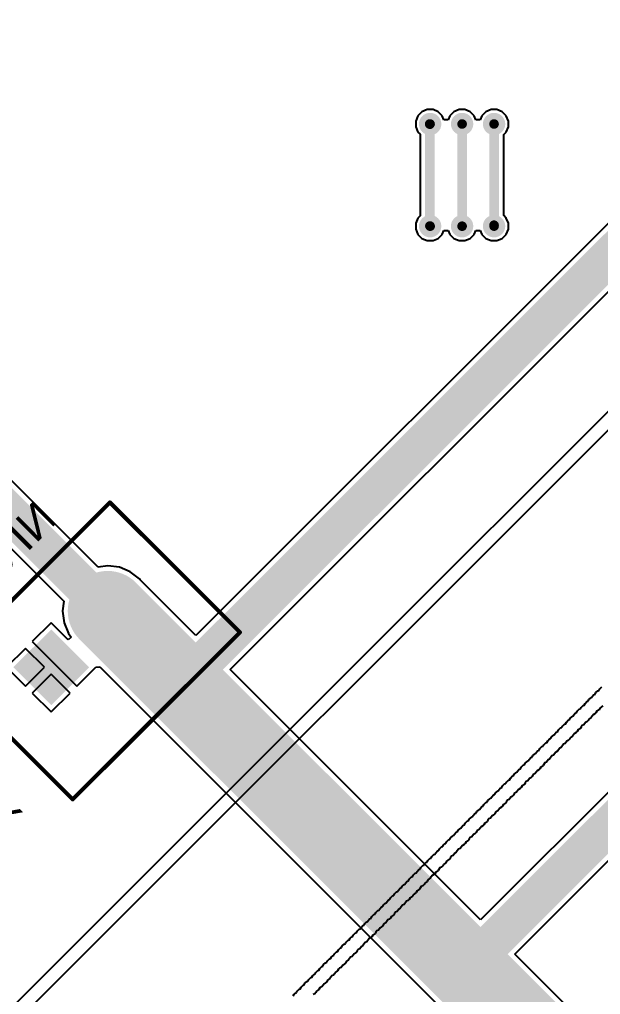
# Model space of a CAD drawing. Header units: millimetres. Extents: x 95 to 305, y 96 to 295.
# Drawn here: x 133.15 to 151.33, y 159.14 to 189.67 of the extents above; entities that cross this region are included whole.
import ezdxf

# ---------------------------------------------------------------- set-up
doc = ezdxf.new("R2010")
doc.units = ezdxf.units.MM
for name, color, linetype in [('BottomLayer', 5, 'Continuous'), ('BottomOverlay', 54, 'Continuous'), ('BottomSolder', 6, 'Continuous'), ('MultiLayer', 9, 'Continuous'), ('PadHoleLayer', 156, 'Continuous'), ('ViaHoleLayer', 16, 'Continuous')]:
    doc.layers.add(name, color=color, linetype=linetype)
doc.styles.add('Arial', font='', dxfattribs={"height": 0.2})
doc.styles.get('Arial').set_extended_font_data('Arial')

# ---------------------------------------------------------------- blocks, each defined once
blk = doc.blocks.new('JST_XH_2_B_32')
at = {"layer": 'BottomLayer'}
blk.add_hatch(color=5, dxfattribs=at).paths.add_polyline_path([(-2.038, 1.313), (-0.463, 1.313), (-0.463, -0.263), (-2.038, -0.263)])
h = blk.add_hatch(color=5, dxfattribs=at)
edge = h.paths.add_edge_path()
edge.add_arc((1.25, 0.525), 0.787, 0, 360)
at = {"layer": 'BottomSolder'}
blk.add_hatch(color=6, dxfattribs=at).paths.add_polyline_path([(-2.088, 1.363), (-0.413, 1.363), (-0.413, -0.313), (-2.088, -0.313)])
h = blk.add_hatch(color=6, dxfattribs=at)
edge = h.paths.add_edge_path()
edge.add_arc((1.25, 0.525), 0.837, 0, 360)
at = {"layer": 'MultiLayer'}
h = blk.add_hatch(color=9, dxfattribs=at)
edge = h.paths.add_edge_path()
edge.add_arc((1.25, 0.525), 0.787, 0, 360)
at = {"layer": 'PadHoleLayer'}
h = blk.add_hatch(color=156, dxfattribs=at)
edge = h.paths.add_edge_path()
edge.add_arc((-1.25, 0.525), 0.525, 0, 360)
h = blk.add_hatch(color=156, dxfattribs=at)
edge = h.paths.add_edge_path()
edge.add_arc((1.25, 0.525), 0.525, 0, 360)
at = {"layer": 'BottomOverlay', "const_width": 0.127}
for points in [[(-3.7, 2.875), (-3.7, -2.875)], [(-3.7, 2.875), (3.7, 2.875)], [(3.7, 2.875), (3.7, -2.875)], [(-3.7, -2.875), (3.7, -2.875)]]:
    blk.add_lwpolyline(points, dxfattribs=at)
at = {"layer": 'BottomOverlay'}
for points, const_width in [([(-3.732, 2.875, 1), (-3.668, 2.875, 1)], 0.0635), ([(-3.732, 2.875, 1), (-3.668, 2.875, 1)], 0.0635), ([(3.668, 2.875, 1), (3.732, 2.875, 1)], 0.0635), ([(3.668, 2.875, 1), (3.732, 2.875, 1)], 0.0635), ([(-4.35, 0.525, 1), (-4.55, 0.525, 1)], 0.2), ([(-4.6, 0.525, 1), (-4.5, 0.525, 1)], 0.1), ([(-4.4, 0.525, 1), (-4.3, 0.525, 1)], 0.1), ([(-3.732, -2.875, 1), (-3.668, -2.875, 1)], 0.0635), ([(-3.732, -2.875, 1), (-3.668, -2.875, 1)], 0.0635), ([(3.668, -2.875, 1), (3.732, -2.875, 1)], 0.0635), ([(3.668, -2.875, 1), (3.732, -2.875, 1)], 0.0635)]:
    blk.add_lwpolyline(points, format="xyb", close=True, dxfattribs=dict(at, const_width=const_width))

msp = doc.modelspace()

# ---------------------------------------------------------------- hatches: boundary and pattern name
at = {"layer": 'BottomLayer'}
h = msp.add_hatch(color=5, dxfattribs=at)
edge = h.paths.add_edge_path()
edge.add_arc((146, 186.4), 0.3, 0, 360)
h = msp.add_hatch(color=5, dxfattribs=at)
edge = h.paths.add_edge_path()
edge.add_arc((147, 186.4), 0.3, 0, 360)
h = msp.add_hatch(color=5, dxfattribs=at)
edge = h.paths.add_edge_path()
edge.add_arc((148, 186.4), 0.3, 0, 360)
h = msp.add_hatch(color=5, dxfattribs=at)
edge = h.paths.add_edge_path()
edge.add_arc((146, 183.2), 0.3, 0, 360)
h = msp.add_hatch(color=5, dxfattribs=at)
edge = h.paths.add_edge_path()
edge.add_arc((147, 183.2), 0.3, 0, 360)
h = msp.add_hatch(color=5, dxfattribs=at)
edge = h.paths.add_edge_path()
edge.add_arc((148, 183.2), 0.3, 0, 360)
at = {"layer": 'BottomSolder'}
h = msp.add_hatch(color=6, dxfattribs=at)
edge = h.paths.add_edge_path()
edge.add_arc((146, 186.4), 0.35, 0, 360)
h = msp.add_hatch(color=6, dxfattribs=at)
edge = h.paths.add_edge_path()
edge.add_arc((147, 186.4), 0.35, 0, 360)
h = msp.add_hatch(color=6, dxfattribs=at)
edge = h.paths.add_edge_path()
edge.add_arc((148, 186.4), 0.35, 0, 360)
h = msp.add_hatch(color=6, dxfattribs=at)
edge = h.paths.add_edge_path()
edge.add_arc((146, 183.2), 0.35, 0, 360)
h = msp.add_hatch(color=6, dxfattribs=at)
edge = h.paths.add_edge_path()
edge.add_arc((147, 183.2), 0.35, 0, 360)
h = msp.add_hatch(color=6, dxfattribs=at)
edge = h.paths.add_edge_path()
edge.add_arc((148, 183.2), 0.35, 0, 360)
at = {"layer": 'ViaHoleLayer'}
h = msp.add_hatch(color=16, dxfattribs=at)
edge = h.paths.add_edge_path()
edge.add_arc((146, 186.4), 0.15, 0, 360)
h = msp.add_hatch(color=16, dxfattribs=at)
edge = h.paths.add_edge_path()
edge.add_arc((147, 186.4), 0.15, 0, 360)
h = msp.add_hatch(color=16, dxfattribs=at)
edge = h.paths.add_edge_path()
edge.add_arc((148, 186.4), 0.15, 0, 360)
h = msp.add_hatch(color=16, dxfattribs=at)
edge = h.paths.add_edge_path()
edge.add_arc((146, 183.2), 0.15, 0, 360)
h = msp.add_hatch(color=16, dxfattribs=at)
edge = h.paths.add_edge_path()
edge.add_arc((147, 183.2), 0.15, 0, 360)
h = msp.add_hatch(color=16, dxfattribs=at)
edge = h.paths.add_edge_path()
edge.add_arc((148, 183.2), 0.15, 0, 360)

# ---------------------------------------------------------------- linework, layer by layer
at = {"layer": 'BottomLayer'}
for p, q in [((135.61, 172.527), (112.556, 195.581)), ((111.265, 194.733), (134.54, 171.458)), ((145.91, 186.85), (145.745, 186.781)), ((146.09, 186.85), (145.91, 186.85)), ((146.255, 186.781), (146.09, 186.85)), ((146.91, 186.85), (146.745, 186.781)), ((147.09, 186.85), (146.91, 186.85)), ((147.255, 186.781), (147.09, 186.85)), ((147.91, 186.85), (147.745, 186.781)), ((148.09, 186.85), (147.91, 186.85)), ((148.255, 186.781), (148.09, 186.85)), ((145.619, 186.655), (145.55, 186.49)), ((145.745, 186.781), (145.619, 186.655)), ((146.381, 186.655), (146.255, 186.781)), ((146.433, 186.531), (146.381, 186.655)), ((146.619, 186.655), (146.567, 186.531)), ((146.745, 186.781), (146.619, 186.655)), ((147.381, 186.655), (147.255, 186.781)), ((147.433, 186.531), (147.381, 186.655)), ((147.619, 186.655), (147.567, 186.531)), ((147.745, 186.781), (147.619, 186.655)), ((148.381, 186.655), (148.255, 186.781)), ((148.45, 186.49), (148.381, 186.655)), ((145.55, 186.49), (145.55, 186.31)), ((145.55, 186.31), (145.619, 186.145)), ((146.567, 186.531), (146.433, 186.531)), ((147.567, 186.531), (147.433, 186.531)), ((148.381, 186.145), (148.45, 186.31)), ((148.45, 186.31), (148.45, 186.49)), ((154.218, 185.935), (138.671, 170.388)), ((145.619, 186.145), (145.687, 186.077)), ((145.687, 186.077), (145.687, 183.523)), ((148.306, 186.069), (148.381, 186.145)), ((148.306, 183.531), (148.306, 186.069)), ((139.741, 169.318), (155.288, 184.865)), ((145.687, 183.523), (145.619, 183.455)), ((148.381, 183.455), (148.306, 183.531)), ((145.619, 183.455), (145.55, 183.29)), ((145.55, 183.29), (145.55, 183.11)), ((148.45, 183.29), (148.381, 183.455)), ((148.45, 183.11), (148.45, 183.29)), ((145.55, 183.11), (145.619, 182.945)), ((145.619, 182.945), (145.745, 182.819)), ((146.255, 182.819), (146.381, 182.945)), ((146.381, 182.945), (146.433, 183.069)), ((146.433, 183.069), (146.567, 183.069)), ((146.567, 183.069), (146.619, 182.945)), ((146.619, 182.945), (146.745, 182.819)), ((147.255, 182.819), (147.381, 182.945)), ((147.381, 182.945), (147.433, 183.069)), ((147.433, 183.069), (147.567, 183.069)), ((147.567, 183.069), (147.619, 182.945)), ((147.619, 182.945), (147.745, 182.819)), ((148.255, 182.819), (148.381, 182.945)), ((148.381, 182.945), (148.45, 183.11)), ((145.745, 182.819), (145.91, 182.75)), ((145.91, 182.75), (146.09, 182.75)), ((146.09, 182.75), (146.255, 182.819)), ((146.745, 182.819), (146.91, 182.75)), ((146.91, 182.75), (147.09, 182.75)), ((147.09, 182.75), (147.255, 182.819)), ((147.745, 182.819), (147.91, 182.75)), ((147.91, 182.75), (148.09, 182.75)), ((148.09, 182.75), (148.255, 182.819)), ((135.913, 172.567), (135.61, 172.527)), ((136.278, 172.519), (135.913, 172.567)), ((136.619, 172.378), (136.278, 172.519)), ((136.911, 172.154), (136.619, 172.378)), ((136.928, 172.131), (136.911, 172.154)), ((138.671, 170.388), (136.928, 172.131)), ((134.54, 171.458), (134.501, 171.155)), ((134.501, 171.155), (134.501, 171.15)), ((134.501, 171.15), (134.549, 170.784)), ((134.145, 170.784), (133.553, 170.192)), ((134.678, 170.251), (134.145, 170.784)), ((134.549, 170.784), (134.69, 170.444)), ((134.69, 170.444), (134.773, 170.335)), ((133.553, 170.192), (134.251, 169.493)), ((134.773, 170.335), (134.678, 170.251)), ((133.341, 169.98), (132.748, 169.387)), ((133.933, 169.387), (133.341, 169.98)), ((134.251, 169.493), (134.949, 168.795)), ((132.748, 169.387), (133.341, 168.795)), ((133.341, 168.795), (133.933, 169.387)), ((134.145, 169.175), (133.553, 168.583)), ((134.737, 168.583), (134.145, 169.175)), ((134.949, 168.795), (135.52, 169.366)), ((135.52, 169.366), (135.541, 169.387)), ((135.541, 169.387), (135.661, 169.404)), ((135.661, 169.404), (137.209, 167.856)), ((147.58, 161.479), (139.741, 169.318)), ((133.553, 168.583), (134.145, 167.991)), ((134.145, 167.991), (134.737, 168.583)), ((154.508, 168.407), (147.58, 161.479)), ((137.209, 167.856), (146.233, 158.833)), ((148.65, 160.41), (155.467, 167.226)), ((152.862, 156.197), (148.65, 160.41))]:
    msp.add_line(p, q, dxfattribs=at)
for points, const_width in [([(111.8, 195.268), (135.913, 171.155)], 1.2), ([(145.986, 186.4), (145.993, 186.393)], 0.3), ([(145.993, 183.207), (145.993, 186.393)], 0.3), ([(147, 183.2), (147, 186.4)], 0.3), ([(148, 183.232), (148, 186.4)], 0.3), ([(138.21, 168.857), (154.753, 185.4)], 1.2), ([(145.993, 183.207), (146, 183.2)], 0.3), ([(135.913, 171.15), (135.913, 171.155)], 2.5), ([(135.913, 171.15), (138.208, 168.855)], 2.5), ([(138.208, 168.855), (147.231, 159.831)], 2.5), ([(147.231, 160.061), (155.467, 168.296)], 1.2), ([(147.231, 159.831), (152.431, 154.631)], 2.5), ([(147.231, 159.831), (147.231, 160.061)], 1.2)]:
    msp.add_lwpolyline(points, dxfattribs=dict(at, const_width=const_width))
for points, const_width in [([(145.911, 186.4, 1), (146.061, 186.4, 1)], 0.15), ([(145.918, 186.393, 1), (146.068, 186.393, 1)], 0.15), ([(145.918, 186.393, 1), (146.068, 186.393, 1)], 0.15), ([(146.925, 186.4, 1), (147.075, 186.4, 1)], 0.15), ([(147.925, 186.4, 1), (148.075, 186.4, 1)], 0.15), ([(145.918, 183.207, 1), (146.068, 183.207, 1)], 0.15), ([(145.918, 183.207, 1), (146.068, 183.207, 1)], 0.15), ([(145.925, 183.2, 1), (146.075, 183.2, 1)], 0.15), ([(146.925, 183.2, 1), (147.075, 183.2, 1)], 0.15), ([(147.925, 183.232, 1), (148.075, 183.232, 1)], 0.15), ([(135.288, 171.155, 1), (136.538, 171.155, 1)], 1.25), ([(135.288, 171.15, 1), (136.538, 171.15, 1)], 1.25), ([(135.288, 171.15, 1), (136.538, 171.15, 1)], 1.25), ([(135.613, 171.155, 1), (136.213, 171.155, 1)], 0.6), ([(137.583, 168.855, 1), (138.833, 168.855, 1)], 1.25), ([(137.583, 168.855, 1), (138.833, 168.855, 1)], 1.25), ([(137.91, 168.857, 1), (138.51, 168.857, 1)], 0.6), ([(146.606, 159.831, 1), (147.856, 159.831, 1)], 1.25), ([(146.606, 159.831, 1), (147.856, 159.831, 1)], 1.25), ([(146.931, 160.061, 1), (147.531, 160.061, 1)], 0.6), ([(146.931, 160.061, 1), (147.531, 160.061, 1)], 0.6), ([(146.931, 159.831, 1), (147.531, 159.831, 1)], 0.6)]:
    msp.add_lwpolyline(points, format="xyb", close=True, dxfattribs=dict(at, const_width=const_width))
at = {"layer": 'BottomOverlay'}
for p, q in [((143.824, 169.654), (152.696, 178.526)), ((153.037, 178.283), (132.434, 157.679)), ((132.312, 158.142), (143.812, 169.642)), ((143.812, 169.642), (143.824, 169.654)), ((151.114, 168.523), (151.163, 168.547)), ((151.163, 168.547), (151.187, 168.596)), ((151.187, 168.596), (151.248, 168.656)), ((151.248, 168.656), (151.284, 168.669)), ((151.284, 168.669), (151.309, 168.717)), ((151.309, 168.717), (151.37, 168.778)), ((150.822, 168.206), (150.846, 168.255)), ((150.846, 168.255), (150.907, 168.316)), ((150.907, 168.316), (150.944, 168.328)), ((150.944, 168.328), (150.968, 168.376)), ((150.968, 168.376), (151.005, 168.413)), ((151.005, 168.413), (151.053, 168.437)), ((151.053, 168.437), (151.114, 168.523)), ((150.469, 167.853), (150.542, 167.951)), ((150.542, 167.951), (150.579, 167.963)), ((150.579, 167.963), (150.603, 168.011)), ((150.603, 168.011), (150.664, 168.072)), ((150.664, 168.072), (150.7, 168.084)), ((150.7, 168.084), (150.725, 168.133)), ((150.725, 168.133), (150.786, 168.194)), ((150.786, 168.194), (150.822, 168.206)), ((151.151, 167.926), (151.102, 167.902)), ((151.187, 167.963), (151.151, 167.926)), ((151.211, 168.011), (151.187, 167.963)), ((151.284, 168.06), (151.211, 168.011)), ((151.309, 168.109), (151.284, 168.06)), ((151.406, 168.182), (151.309, 168.109)), ((150.201, 167.61), (150.238, 167.622)), ((150.238, 167.622), (150.262, 167.671)), ((150.262, 167.671), (150.323, 167.731)), ((150.323, 167.731), (150.36, 167.744)), ((150.36, 167.744), (150.384, 167.792)), ((150.384, 167.792), (150.42, 167.829)), ((150.42, 167.829), (150.469, 167.853)), ((150.859, 167.658), (150.81, 167.585)), ((150.907, 167.683), (150.859, 167.658)), ((150.944, 167.719), (150.907, 167.683)), ((150.968, 167.768), (150.944, 167.719)), ((151.041, 167.817), (150.968, 167.768)), ((151.102, 167.902), (151.041, 167.817)), ((149.885, 167.269), (149.946, 167.354)), ((149.946, 167.354), (149.994, 167.379)), ((149.994, 167.379), (150.019, 167.427)), ((150.019, 167.427), (150.08, 167.488)), ((150.08, 167.488), (150.116, 167.5)), ((150.116, 167.5), (150.141, 167.549)), ((150.141, 167.549), (150.201, 167.61)), ((150.518, 167.318), (150.457, 167.233)), ((150.566, 167.342), (150.518, 167.318)), ((150.603, 167.379), (150.566, 167.342)), ((150.627, 167.427), (150.603, 167.379)), ((150.7, 167.476), (150.627, 167.427)), ((150.725, 167.525), (150.7, 167.476)), ((150.761, 167.561), (150.725, 167.525)), ((150.81, 167.585), (150.761, 167.561)), ((149.556, 166.965), (149.617, 167.026)), ((149.617, 167.026), (149.654, 167.038)), ((149.654, 167.038), (149.678, 167.086)), ((149.678, 167.086), (149.739, 167.147)), ((149.739, 167.147), (149.775, 167.159)), ((149.775, 167.159), (149.8, 167.208)), ((149.8, 167.208), (149.836, 167.245)), ((149.836, 167.245), (149.885, 167.269)), ((150.226, 167.001), (150.177, 166.977)), ((150.274, 167.074), (150.226, 167.001)), ((150.323, 167.099), (150.274, 167.074)), ((150.36, 167.135), (150.323, 167.099)), ((150.384, 167.184), (150.36, 167.135)), ((150.457, 167.233), (150.384, 167.184)), ((149.301, 166.685), (149.362, 166.77)), ((149.362, 166.77), (149.41, 166.794)), ((149.41, 166.794), (149.435, 166.843)), ((149.435, 166.843), (149.496, 166.904)), ((149.496, 166.904), (149.532, 166.916)), ((149.532, 166.916), (149.556, 166.965)), ((149.934, 166.734), (149.861, 166.636)), ((149.982, 166.758), (149.934, 166.734)), ((150.055, 166.855), (149.982, 166.758)), ((150.104, 166.88), (150.055, 166.855)), ((150.177, 166.977), (150.104, 166.88)), ((148.972, 166.381), (149.033, 166.441)), ((149.033, 166.441), (149.07, 166.454)), ((149.07, 166.454), (149.094, 166.502)), ((149.094, 166.502), (149.155, 166.563)), ((149.155, 166.563), (149.191, 166.575)), ((149.191, 166.575), (149.216, 166.624)), ((149.216, 166.624), (149.252, 166.661)), ((149.252, 166.661), (149.301, 166.685)), ((149.593, 166.393), (149.532, 166.308)), ((149.642, 166.417), (149.593, 166.393)), ((149.69, 166.49), (149.642, 166.417)), ((149.739, 166.514), (149.69, 166.49)), ((149.812, 166.612), (149.739, 166.514)), ((149.861, 166.636), (149.812, 166.612)), ((148.668, 166.076), (148.717, 166.101)), ((148.717, 166.101), (148.777, 166.186)), ((148.777, 166.186), (148.826, 166.21)), ((148.826, 166.21), (148.851, 166.259)), ((148.851, 166.259), (148.911, 166.32)), ((148.911, 166.32), (148.948, 166.332)), ((148.948, 166.332), (148.972, 166.381)), ((149.349, 166.149), (149.289, 166.064)), ((149.398, 166.174), (149.349, 166.149)), ((149.435, 166.21), (149.398, 166.174)), ((149.459, 166.259), (149.435, 166.21)), ((149.532, 166.308), (149.459, 166.259)), ((148.364, 165.748), (148.388, 165.796)), ((148.388, 165.796), (148.449, 165.857)), ((148.449, 165.857), (148.485, 165.869)), ((148.485, 165.869), (148.51, 165.918)), ((148.51, 165.918), (148.571, 165.979)), ((148.571, 165.979), (148.607, 165.991)), ((148.607, 165.991), (148.631, 166.04)), ((148.631, 166.04), (148.668, 166.076)), ((149.009, 165.809), (148.972, 165.772)), ((149.057, 165.833), (149.009, 165.809)), ((149.106, 165.906), (149.057, 165.833)), ((149.155, 165.93), (149.106, 165.906)), ((149.191, 165.967), (149.155, 165.93)), ((149.216, 166.016), (149.191, 165.967)), ((149.289, 166.064), (149.216, 166.016)), ((148.047, 165.456), (148.084, 165.492)), ((148.084, 165.492), (148.132, 165.517)), ((148.132, 165.517), (148.193, 165.602)), ((148.193, 165.602), (148.242, 165.626)), ((148.242, 165.626), (148.266, 165.675)), ((148.266, 165.675), (148.327, 165.736)), ((148.327, 165.736), (148.364, 165.748)), ((148.704, 165.48), (148.631, 165.431)), ((148.765, 165.565), (148.704, 165.48)), ((148.814, 165.59), (148.765, 165.565)), ((148.851, 165.626), (148.814, 165.59)), ((148.875, 165.675), (148.851, 165.626)), ((148.948, 165.723), (148.875, 165.675)), ((148.972, 165.772), (148.948, 165.723)), ((147.78, 165.164), (147.804, 165.212)), ((147.804, 165.212), (147.865, 165.273)), ((147.865, 165.273), (147.901, 165.285)), ((147.901, 165.285), (147.926, 165.334)), ((147.926, 165.334), (147.986, 165.395)), ((147.986, 165.395), (148.023, 165.407)), ((148.023, 165.407), (148.047, 165.456)), ((148.388, 165.188), (148.364, 165.139)), ((148.425, 165.224), (148.388, 165.188)), ((148.473, 165.249), (148.425, 165.224)), ((148.522, 165.322), (148.473, 165.249)), ((148.571, 165.346), (148.522, 165.322)), ((148.607, 165.383), (148.571, 165.346)), ((148.631, 165.431), (148.607, 165.383)), ((147.439, 164.823), (147.463, 164.872)), ((147.463, 164.872), (147.5, 164.908)), ((147.5, 164.908), (147.548, 164.932)), ((147.548, 164.932), (147.621, 165.03)), ((147.621, 165.03), (147.658, 165.042)), ((147.658, 165.042), (147.682, 165.091)), ((147.682, 165.091), (147.743, 165.151)), ((147.743, 165.151), (147.78, 165.164)), ((148.12, 164.896), (148.047, 164.847)), ((148.181, 164.981), (148.12, 164.896)), ((148.23, 165.005), (148.181, 164.981)), ((148.266, 165.042), (148.23, 165.005)), ((148.291, 165.091), (148.266, 165.042)), ((148.364, 165.139), (148.291, 165.091)), ((147.098, 164.506), (147.159, 164.567)), ((147.159, 164.567), (147.195, 164.58)), ((147.195, 164.58), (147.22, 164.628)), ((147.22, 164.628), (147.281, 164.689)), ((147.281, 164.689), (147.317, 164.701)), ((147.317, 164.701), (147.341, 164.75)), ((147.341, 164.75), (147.402, 164.811)), ((147.402, 164.811), (147.439, 164.823)), ((147.804, 164.604), (147.78, 164.555)), ((147.84, 164.64), (147.804, 164.604)), ((147.889, 164.665), (147.84, 164.64)), ((147.938, 164.738), (147.889, 164.665)), ((147.986, 164.762), (147.938, 164.738)), ((148.023, 164.799), (147.986, 164.762)), ((148.047, 164.847), (148.023, 164.799)), ((146.855, 164.239), (146.879, 164.287)), ((146.879, 164.287), (146.916, 164.324)), ((146.916, 164.324), (146.964, 164.348)), ((146.964, 164.348), (147.025, 164.433)), ((147.025, 164.433), (147.074, 164.458)), ((147.074, 164.458), (147.098, 164.506)), ((147.463, 164.263), (147.439, 164.214)), ((147.536, 164.312), (147.463, 164.263)), ((147.597, 164.397), (147.536, 164.312)), ((147.646, 164.421), (147.597, 164.397)), ((147.682, 164.458), (147.646, 164.421)), ((147.707, 164.506), (147.682, 164.458)), ((147.78, 164.555), (147.707, 164.506)), ((146.514, 163.922), (146.575, 163.983)), ((146.575, 163.983), (146.611, 163.995)), ((146.611, 163.995), (146.636, 164.044)), ((146.636, 164.044), (146.696, 164.105)), ((146.696, 164.105), (146.733, 164.117)), ((146.733, 164.117), (146.757, 164.166)), ((146.757, 164.166), (146.818, 164.227)), ((146.818, 164.227), (146.855, 164.239)), ((147.195, 163.971), (147.122, 163.922)), ((147.22, 164.02), (147.195, 163.971)), ((147.256, 164.056), (147.22, 164.02)), ((147.305, 164.081), (147.256, 164.056)), ((147.354, 164.154), (147.305, 164.081)), ((147.402, 164.178), (147.354, 164.154)), ((147.439, 164.214), (147.402, 164.178)), ((146.173, 163.582), (146.234, 163.642)), ((146.234, 163.642), (146.271, 163.655)), ((146.271, 163.655), (146.295, 163.703)), ((146.295, 163.703), (146.356, 163.764)), ((146.356, 163.764), (146.392, 163.776)), ((146.392, 163.776), (146.417, 163.825)), ((146.417, 163.825), (146.453, 163.861)), ((146.453, 163.861), (146.49, 163.874)), ((146.49, 163.874), (146.514, 163.922)), ((146.891, 163.691), (146.818, 163.594)), ((146.94, 163.715), (146.891, 163.691)), ((147.013, 163.813), (146.94, 163.715)), ((147.062, 163.837), (147.013, 163.813)), ((147.098, 163.874), (147.062, 163.837)), ((147.122, 163.922), (147.098, 163.874)), ((145.905, 163.29), (145.93, 163.338)), ((145.93, 163.338), (145.991, 163.399)), ((145.991, 163.399), (146.027, 163.411)), ((146.027, 163.411), (146.051, 163.46)), ((146.051, 163.46), (146.112, 163.521)), ((146.112, 163.521), (146.149, 163.533)), ((146.149, 163.533), (146.173, 163.582)), ((146.611, 163.387), (146.514, 163.314)), ((146.636, 163.436), (146.611, 163.387)), ((146.672, 163.472), (146.636, 163.436)), ((146.721, 163.496), (146.672, 163.472)), ((146.769, 163.569), (146.721, 163.496)), ((146.818, 163.594), (146.769, 163.569)), ((145.589, 162.997), (145.65, 163.058)), ((145.65, 163.058), (145.686, 163.07)), ((145.686, 163.07), (145.711, 163.119)), ((145.711, 163.119), (145.772, 163.18)), ((145.772, 163.18), (145.808, 163.192)), ((145.808, 163.192), (145.832, 163.241)), ((145.832, 163.241), (145.869, 163.277)), ((145.869, 163.277), (145.905, 163.29)), ((146.307, 163.107), (146.246, 163.022)), ((146.356, 163.131), (146.307, 163.107)), ((146.392, 163.168), (146.356, 163.131)), ((146.417, 163.216), (146.392, 163.168)), ((146.49, 163.265), (146.417, 163.216)), ((146.514, 163.314), (146.49, 163.265)), ((145.321, 162.705), (145.346, 162.754)), ((145.346, 162.754), (145.406, 162.815)), ((145.406, 162.815), (145.443, 162.827)), ((145.443, 162.827), (145.467, 162.876)), ((145.467, 162.876), (145.528, 162.937)), ((145.528, 162.937), (145.565, 162.949)), ((145.565, 162.949), (145.589, 162.997)), ((145.93, 162.73), (145.905, 162.681)), ((145.966, 162.766), (145.93, 162.73)), ((146.015, 162.791), (145.966, 162.766)), ((146.064, 162.864), (146.015, 162.791)), ((146.149, 162.924), (146.064, 162.864)), ((146.173, 162.973), (146.149, 162.924)), ((146.246, 163.022), (146.173, 162.973)), ((145.005, 162.413), (145.066, 162.474)), ((145.066, 162.474), (145.102, 162.486)), ((145.102, 162.486), (145.127, 162.535)), ((145.127, 162.535), (145.163, 162.571)), ((145.163, 162.571), (145.212, 162.596)), ((145.212, 162.596), (145.273, 162.681)), ((145.273, 162.681), (145.321, 162.705)), ((145.662, 162.438), (145.589, 162.389)), ((145.723, 162.523), (145.662, 162.438)), ((145.772, 162.547), (145.723, 162.523)), ((145.808, 162.584), (145.772, 162.547)), ((145.832, 162.632), (145.808, 162.584)), ((145.905, 162.681), (145.832, 162.632)), ((144.701, 162.109), (144.737, 162.121)), ((144.737, 162.121), (144.761, 162.17)), ((144.761, 162.17), (144.822, 162.231)), ((144.822, 162.231), (144.859, 162.243)), ((144.859, 162.243), (144.883, 162.292)), ((144.883, 162.292), (144.944, 162.352)), ((144.944, 162.352), (144.981, 162.365)), ((144.981, 162.365), (145.005, 162.413)), ((145.346, 162.121), (145.309, 162.085)), ((145.37, 162.17), (145.346, 162.121)), ((145.443, 162.219), (145.37, 162.17)), ((145.467, 162.267), (145.443, 162.219)), ((145.565, 162.34), (145.467, 162.267)), ((145.589, 162.389), (145.565, 162.34)), ((144.396, 161.78), (144.421, 161.829)), ((144.421, 161.829), (144.482, 161.89)), ((144.482, 161.89), (144.518, 161.902)), ((144.518, 161.902), (144.542, 161.951)), ((144.542, 161.951), (144.579, 161.987)), ((144.579, 161.987), (144.628, 162.012)), ((144.628, 162.012), (144.701, 162.109)), ((145.017, 161.817), (144.968, 161.744)), ((145.066, 161.841), (145.017, 161.817)), ((145.139, 161.939), (145.066, 161.841)), ((145.187, 161.963), (145.139, 161.939)), ((145.26, 162.06), (145.187, 161.963)), ((145.309, 162.085), (145.26, 162.06)), ((144.043, 161.428), (144.104, 161.513)), ((144.104, 161.513), (144.153, 161.537)), ((144.153, 161.537), (144.177, 161.586)), ((144.177, 161.586), (144.238, 161.647)), ((144.238, 161.647), (144.275, 161.659)), ((144.275, 161.659), (144.299, 161.707)), ((144.299, 161.707), (144.36, 161.768)), ((144.36, 161.768), (144.396, 161.78)), ((144.761, 161.537), (144.725, 161.501)), ((144.786, 161.586), (144.761, 161.537)), ((144.859, 161.634), (144.786, 161.586)), ((144.883, 161.683), (144.859, 161.634)), ((144.92, 161.72), (144.883, 161.683)), ((144.968, 161.744), (144.92, 161.72)), ((143.812, 161.196), (143.837, 161.245)), ((143.837, 161.245), (143.897, 161.306)), ((143.897, 161.306), (143.934, 161.318)), ((143.934, 161.318), (143.958, 161.367)), ((143.958, 161.367), (143.995, 161.403)), ((143.995, 161.403), (144.043, 161.428)), ((144.433, 161.233), (144.384, 161.16)), ((144.482, 161.257), (144.433, 161.233)), ((144.518, 161.294), (144.482, 161.257)), ((144.542, 161.342), (144.518, 161.294)), ((144.615, 161.391), (144.542, 161.342)), ((144.676, 161.476), (144.615, 161.391)), ((144.725, 161.501), (144.676, 161.476)), ((143.471, 160.856), (143.496, 160.904)), ((143.496, 160.904), (143.532, 160.941)), ((143.532, 160.941), (143.569, 160.953)), ((143.569, 160.953), (143.593, 161.002)), ((143.593, 161.002), (143.654, 161.062)), ((143.654, 161.062), (143.691, 161.075)), ((143.691, 161.075), (143.715, 161.123)), ((143.715, 161.123), (143.776, 161.184)), ((143.776, 161.184), (143.812, 161.196)), ((144.141, 160.916), (144.092, 160.892)), ((144.177, 160.953), (144.141, 160.916)), ((144.202, 161.002), (144.177, 160.953)), ((144.275, 161.05), (144.202, 161.002)), ((144.299, 161.099), (144.275, 161.05)), ((144.336, 161.135), (144.299, 161.099)), ((144.384, 161.16), (144.336, 161.135)), ((143.131, 160.539), (143.192, 160.6)), ((143.192, 160.6), (143.228, 160.612)), ((143.228, 160.612), (143.252, 160.661)), ((143.252, 160.661), (143.313, 160.722)), ((143.313, 160.722), (143.35, 160.734)), ((143.35, 160.734), (143.374, 160.783)), ((143.374, 160.783), (143.435, 160.843)), ((143.435, 160.843), (143.471, 160.856)), ((143.849, 160.649), (143.8, 160.576)), ((143.897, 160.673), (143.849, 160.649)), ((143.97, 160.77), (143.897, 160.673)), ((144.019, 160.795), (143.97, 160.77)), ((144.092, 160.892), (144.019, 160.795)), ((142.887, 160.271), (142.912, 160.32)), ((142.912, 160.32), (142.948, 160.357)), ((142.948, 160.357), (142.985, 160.369)), ((142.985, 160.369), (143.009, 160.417)), ((143.009, 160.417), (143.07, 160.478)), ((143.07, 160.478), (143.106, 160.49)), ((143.106, 160.49), (143.131, 160.539)), ((143.508, 160.308), (143.447, 160.223)), ((143.557, 160.332), (143.508, 160.308)), ((143.593, 160.369), (143.557, 160.332)), ((143.618, 160.417), (143.593, 160.369)), ((143.691, 160.466), (143.618, 160.417)), ((143.715, 160.515), (143.691, 160.466)), ((143.751, 160.551), (143.715, 160.515)), ((143.8, 160.576), (143.751, 160.551)), ((142.547, 159.955), (142.607, 160.016)), ((142.607, 160.016), (142.644, 160.028)), ((142.644, 160.028), (142.668, 160.077)), ((142.668, 160.077), (142.729, 160.138)), ((142.729, 160.138), (142.766, 160.15)), ((142.766, 160.15), (142.79, 160.198)), ((142.79, 160.198), (142.851, 160.259)), ((142.851, 160.259), (142.887, 160.271)), ((143.216, 159.992), (143.167, 159.967)), ((143.265, 160.065), (143.216, 159.992)), ((143.313, 160.089), (143.265, 160.065)), ((143.35, 160.125), (143.313, 160.089)), ((143.374, 160.174), (143.35, 160.125)), ((143.447, 160.223), (143.374, 160.174)), ((142.206, 159.614), (142.267, 159.675)), ((142.267, 159.675), (142.303, 159.687)), ((142.303, 159.687), (142.328, 159.736)), ((142.328, 159.736), (142.364, 159.772)), ((142.364, 159.772), (142.401, 159.785)), ((142.401, 159.785), (142.425, 159.833)), ((142.425, 159.833), (142.486, 159.894)), ((142.486, 159.894), (142.522, 159.906)), ((142.522, 159.906), (142.547, 159.955)), ((142.924, 159.724), (142.863, 159.639)), ((142.973, 159.748), (142.924, 159.724)), ((143.009, 159.785), (142.973, 159.748)), ((143.033, 159.833), (143.009, 159.785)), ((143.106, 159.882), (143.033, 159.833)), ((143.131, 159.931), (143.106, 159.882)), ((143.167, 159.967), (143.131, 159.931)), ((141.938, 159.322), (141.962, 159.371)), ((141.962, 159.371), (142.023, 159.432)), ((142.023, 159.432), (142.06, 159.444)), ((142.06, 159.444), (142.084, 159.493)), ((142.084, 159.493), (142.145, 159.553)), ((142.145, 159.553), (142.181, 159.566)), ((142.181, 159.566), (142.206, 159.614)), ((142.62, 159.395), (142.547, 159.347)), ((142.68, 159.48), (142.62, 159.395)), ((142.729, 159.505), (142.68, 159.48)), ((142.766, 159.541), (142.729, 159.505)), ((142.79, 159.59), (142.766, 159.541)), ((142.863, 159.639), (142.79, 159.59)), ((141.719, 159.103), (141.743, 159.152)), ((141.743, 159.152), (141.78, 159.188)), ((141.78, 159.188), (141.816, 159.2)), ((141.816, 159.2), (141.841, 159.249)), ((141.841, 159.249), (141.902, 159.31)), ((141.902, 159.31), (141.938, 159.322)), ((142.388, 159.164), (142.34, 159.14)), ((142.425, 159.2), (142.388, 159.164)), ((142.449, 159.249), (142.425, 159.2)), ((142.522, 159.298), (142.449, 159.249)), ((142.547, 159.347), (142.522, 159.298))]:
    msp.add_line(p, q, dxfattribs=at)

# ---------------------------------------------------------------- block references
at = {"rotation": 45}
msp.add_blockref('JST_XH_2_B_32', (135.4, 169.9), dxfattribs=at)

# ---------------------------------------------------------------- texts
at = {"layer": 'BottomOverlay', "style": 'Arial', "text_generation_flag": 2}
for s, rotation, p in [('XL6009 IN', 225, (129, 170)), ('XP21', 315, (132.6, 164.1))]:
    msp.add_text(s, height=1, rotation=rotation, dxfattribs=at).set_placement(p)

doc.saveas('drawing.dxf')
